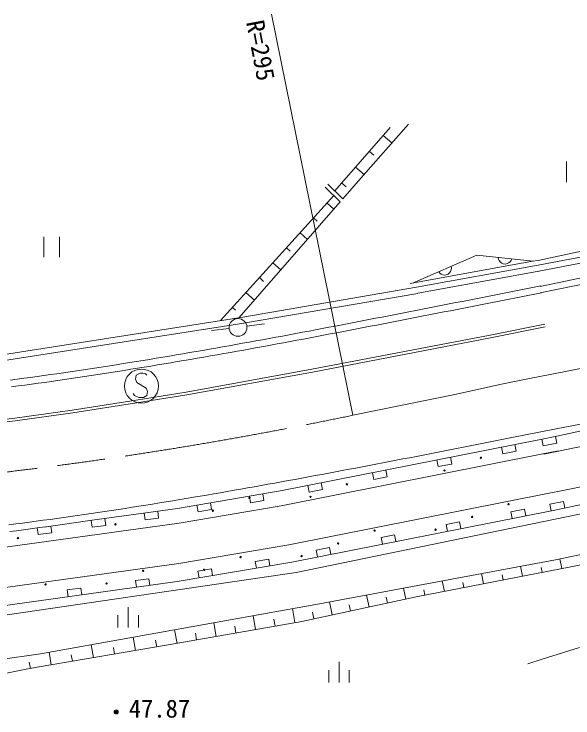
# Model space of a CAD drawing. Units: millimetres, scale not verified. Extents: x 40000 to 680000, y 20000 to 380000.
# Drawn here: x 99882 to 140804, y 256958 to 308543 of the extents above; entities that cross this region are included whole.
import ezdxf
from ezdxf.enums import TextEntityAlignment as Align

# ---------------------------------------------------------------- set-up
doc = ezdxf.new("R2010")
doc.units = ezdxf.units.MM
doc.header["$LTSCALE"] = 1000
doc.linetypes.add('CHAIN', pattern=[18.5, 12, -1.5, 3.5, -1.5])
for name, color, linetype, lineweight in [('M-BGD', 7, 'Continuous', 13), ('M-BGD-EXST', 7, 'Continuous', 13), ('M-BMK', 2, 'CHAIN', 13), ('M-STR-HTXT', 7, 'Continuous', 13)]:
    doc.layers.add(name, color=color, linetype=linetype, lineweight=lineweight)
doc.styles.add('ＭＳ ゴシック', font='')
doc.styles.get('ＭＳ ゴシック').set_extended_font_data('MS Gothic')

msp = doc.modelspace()

# ---------------------------------------------------------------- linework, layer by layer
at = {"layer": 'M-BGD'}
for p, q in [((123378, 295582), (127423, 300224)), ((125283, 296526), (128753, 300481)), ((126917, 299644), (127543, 299099)), ((125906, 298483), (126218, 298212)), ((140339, 297729), (140339, 296229)), ((124895, 297323), (125515, 296782)), ((123884, 296162), (124193, 295893)), ((123959, 295005), (125283, 296526)), ((122671, 295861), (123762, 294779)), ((122869, 296087), (123959, 295005)), ((116218, 287436), (123297, 295240)), ((116376, 286295), (123762, 294779)), ((122801, 294694), (123297, 294244)), ((121810, 293600), (122069, 293366)), ((120820, 292506), (121359, 292018)), ((102061, 292217), (102061, 290717)), ((103201, 290717), (103201, 292217)), ((147028, 292341), (138252, 290493)), ((149159, 292228), (138256, 290140)), ((149239, 291785), (138186, 289678)), ((156714, 291869), (138404, 288102)), ((119829, 291413), (120109, 291159)), ((128877, 288790), (137842, 290432)), ((133773, 290866), (129059, 288824)), ((137882, 290438), (133773, 290866)), ((135331, 290702), (135358, 290579)), ((135358, 290579), (135407, 290473)), ((135407, 290473), (135496, 290363)), ((136203, 290389), (136273, 290482)), ((136273, 290482), (136325, 290597)), ((137842, 290432), (138252, 290493)), ((118838, 290319), (119420, 289792)), ((138256, 290140), (129360, 288518)), ((131892, 289803), (131908, 289919)), ((131908, 289919), (131897, 290045)), ((135496, 290363), (135589, 290293)), ((135589, 290293), (135704, 290240)), ((135704, 290240), (135864, 290224)), ((135864, 290224), (135987, 290251)), ((135987, 290251), (136093, 290300)), ((136093, 290300), (136203, 290389)), ((138404, 288578), (146686, 290352)), ((129437, 288080), (138194, 289683)), ((130979, 289648), (131063, 289554)), ((131063, 289554), (131158, 289486)), ((131158, 289486), (131290, 289434)), ((131290, 289434), (131405, 289418)), ((131405, 289418), (131531, 289429)), ((131531, 289429), (131678, 289493)), ((131678, 289493), (131772, 289577)), ((131772, 289577), (131840, 289672)), ((131840, 289672), (131892, 289803)), ((138195, 289676), (138337, 289697)), ((117847, 289226), (118149, 288952)), ((129360, 288518), (116637, 286336)), ((134187, 287779), (138452, 288619)), ((116856, 288132), (117482, 287566)), ((117838, 286085), (129438, 288075)), ((134284, 287288), (138505, 288120)), ((115000, 286080), (116218, 287436)), ((131736, 287296), (132226, 287393)), ((132226, 287393), (132716, 287489)), ((132716, 287489), (133206, 287586)), ((133206, 287586), (133696, 287682)), ((133696, 287682), (134187, 287779)), ((115865, 287039), (116086, 286839)), ((128800, 286720), (129289, 286816)), ((129289, 286816), (129778, 286912)), ((129778, 286912), (130267, 287008)), ((130267, 287008), (130757, 287104)), ((130757, 287104), (131246, 287200)), ((131246, 287200), (131736, 287296)), ((131832, 286806), (132322, 286902)), ((132322, 286902), (132812, 286998)), ((132812, 286998), (133303, 287095)), ((133303, 287095), (133793, 287192)), ((133793, 287192), (134284, 287288)), ((116637, 286336), (97739, 283379)), ((126357, 286245), (126845, 286339)), ((126845, 286339), (127333, 286434)), ((127333, 286434), (127822, 286529)), ((127822, 286529), (128311, 286625)), ((128311, 286625), (128800, 286720)), ((128896, 286230), (129385, 286325)), ((129385, 286325), (129874, 286421)), ((129874, 286421), (130363, 286517)), ((130363, 286517), (130853, 286613)), ((130853, 286613), (131343, 286709)), ((131343, 286709), (131832, 286806)), ((97798, 282933), (116710, 285892)), ((116710, 285892), (117955, 286108)), ((116924, 285664), (118213, 285834)), ((123916, 285775), (124404, 285868)), ((124404, 285868), (124892, 285962)), ((124892, 285962), (125380, 286056)), ((125380, 286056), (125868, 286150)), ((125868, 286150), (126357, 286245)), ((126452, 285754), (126940, 285849)), ((126940, 285849), (127429, 285944)), ((127429, 285944), (127918, 286039)), ((127918, 286039), (128407, 286134)), ((128407, 286134), (128896, 286230)), ((134734, 285017), (138752, 285813)), ((115634, 285503), (114344, 285349)), ((120992, 285221), (121479, 285312)), ((121479, 285312), (121966, 285404)), ((121966, 285404), (122454, 285496)), ((122454, 285496), (122941, 285589)), ((122941, 285589), (123429, 285682)), ((123429, 285682), (123916, 285775)), ((123522, 285191), (124010, 285284)), ((124010, 285284), (124498, 285377)), ((124498, 285377), (124987, 285471)), ((124987, 285471), (125475, 285565)), ((125475, 285565), (125963, 285659)), ((125963, 285659), (126452, 285754)), ((134773, 284821), (138773, 285614)), ((118071, 284679), (118557, 284769)), ((118557, 284769), (119044, 284858)), ((119044, 284858), (119531, 284948)), ((119531, 284948), (120018, 285039)), ((120018, 285039), (120505, 285129)), ((120505, 285129), (120992, 285221)), ((121084, 284729), (121572, 284821)), ((121572, 284821), (122059, 284913)), ((121688, 282507), (134734, 285017)), ((121725, 282310), (134773, 284821)), ((122059, 284913), (122547, 285005)), ((122547, 285005), (123035, 285098)), ((123035, 285098), (123522, 285191)), ((115153, 284153), (115639, 284240)), ((115639, 284240), (116125, 284327)), ((116125, 284327), (116612, 284414)), ((116612, 284414), (117098, 284502)), ((117098, 284502), (117584, 284591)), ((117584, 284591), (118071, 284679)), ((118161, 284187), (118648, 284277)), ((118648, 284277), (119135, 284366)), ((119135, 284366), (119622, 284457)), ((119622, 284457), (120109, 284547)), ((120109, 284547), (120597, 284638)), ((120597, 284638), (121084, 284729)), ((112238, 283646), (112723, 283729)), ((112723, 283729), (113209, 283813)), ((113209, 283813), (113695, 283897)), ((113695, 283897), (114181, 283982)), ((114181, 283982), (114667, 284068)), ((114667, 284068), (115153, 284153)), ((115240, 283661), (115727, 283748)), ((115727, 283748), (116213, 283835)), ((116213, 283835), (116700, 283922)), ((116700, 283922), (117187, 284010)), ((117187, 284010), (117674, 284099)), ((117674, 284099), (118161, 284187)), ((109325, 283159), (109810, 283238)), ((109810, 283238), (110296, 283319)), ((110296, 283319), (110781, 283399)), ((110781, 283399), (111267, 283481)), ((111267, 283481), (111752, 283563)), ((111752, 283563), (112238, 283646)), ((112322, 283153), (112808, 283236)), ((112808, 283236), (113295, 283320)), ((113295, 283320), (113781, 283405)), ((113781, 283405), (114267, 283490)), ((114267, 283490), (114754, 283575)), ((114754, 283575), (115240, 283661)), ((105930, 282620), (106414, 282695)), ((106414, 282695), (106899, 282770)), ((106899, 282770), (107384, 282847)), ((107384, 282847), (107869, 282924)), ((107869, 282924), (108355, 283001)), ((108355, 283001), (108840, 283080)), ((108840, 283080), (109325, 283159)), ((109406, 282665), (109892, 282745)), ((109892, 282745), (110378, 282825)), ((110378, 282825), (110864, 282906)), ((110864, 282906), (111350, 282988)), ((111350, 282988), (111836, 283070)), ((111836, 283070), (112322, 283153)), ((102537, 282117), (103021, 282186)), ((103021, 282186), (103506, 282257)), ((103506, 282257), (103990, 282328)), ((103990, 282328), (104475, 282400)), ((104475, 282400), (104960, 282472)), ((104960, 282472), (105445, 282546)), ((105445, 282546), (105930, 282620)), ((106005, 282126), (106491, 282201)), ((106491, 282201), (106977, 282276)), ((106977, 282276), (107462, 282353)), ((107462, 282353), (107948, 282430)), ((107948, 282430), (108434, 282508)), ((108434, 282508), (108920, 282586)), ((108920, 282586), (109406, 282665)), ((112492, 280842), (121688, 282507)), ((112526, 280644), (121725, 282310)), ((99630, 281717), (100115, 281782)), ((100115, 281782), (100599, 281847)), ((100599, 281847), (101083, 281913)), ((101083, 281913), (101568, 281980)), ((101568, 281980), (102052, 282048)), ((102052, 282048), (102537, 282117)), ((102607, 281622), (103093, 281691)), ((103093, 281691), (103578, 281762)), ((103578, 281762), (104063, 281833)), ((104063, 281833), (104549, 281905)), ((104549, 281905), (105034, 281978)), ((105034, 281978), (105520, 282051)), ((105520, 282051), (106005, 282126)), ((99696, 281221), (100181, 281286)), ((100181, 281286), (100666, 281351)), ((100666, 281351), (101151, 281418)), ((101151, 281418), (101637, 281485)), ((101637, 281485), (102122, 281553)), ((102122, 281553), (102607, 281622)), ((108820, 280244), (112492, 280842)), ((108852, 280046), (112526, 280644)), ((104147, 279506), (108820, 280244)), ((138678, 276283), (159279, 280598)), ((104176, 279309), (108852, 280046)), ((148877, 279950), (139571, 278138)), ((99926, 278937), (104147, 279506)), ((99952, 278739), (104176, 279309)), ((95609, 278418), (99926, 278937)), ((95636, 278220), (99952, 278739)), ((136217, 277477), (139571, 278138)), ((139629, 277601), (143190, 278394)), ((139629, 277601), (138429, 277366)), ((139616, 277089), (139520, 277580)), ((159789, 277588), (140054, 273622)), ((138429, 277366), (119523, 273621)), ((133762, 276994), (134253, 277090)), ((134253, 277090), (134744, 277187)), ((134744, 277187), (135235, 277284)), ((135235, 277284), (135726, 277380)), ((135726, 277380), (136217, 277477)), ((138538, 277387), (138635, 276897)), ((138635, 276897), (139616, 277089)), ((130814, 276415), (131306, 276511)), ((131306, 276511), (131797, 276608)), ((131797, 276608), (132289, 276704)), ((132289, 276704), (132780, 276801)), ((132780, 276801), (133271, 276897)), ((133271, 276897), (133762, 276994)), ((135576, 276801), (135673, 276310)), ((135673, 276310), (136654, 276505)), ((136654, 276505), (136557, 276995)), ((139743, 276528), (138600, 276303)), ((119447, 272509), (138600, 276303)), ((128353, 275936), (128846, 276032)), ((128846, 276032), (129338, 276127)), ((129338, 276127), (129830, 276223)), ((129830, 276223), (130322, 276319)), ((130322, 276319), (130814, 276415)), ((131927, 275568), (131830, 276059)), ((125396, 275368), (125889, 275462)), ((125889, 275462), (126382, 275556)), ((126382, 275556), (126875, 275651)), ((126875, 275651), (127368, 275746)), ((127368, 275746), (127861, 275841)), ((127861, 275841), (128353, 275936)), ((130849, 275864), (130946, 275374)), ((130946, 275374), (131927, 275568)), ((122928, 274901), (123422, 274993)), ((123422, 274993), (123915, 275087)), ((123915, 275087), (124409, 275180)), ((124409, 275180), (124903, 275274)), ((124903, 275274), (125396, 275368)), ((127201, 274632), (127103, 275122)), ((119960, 274351), (120455, 274441)), ((120455, 274441), (120950, 274533)), ((120950, 274533), (121445, 274624)), ((121445, 274624), (121939, 274716)), ((121939, 274716), (122433, 274808)), ((122433, 274808), (122928, 274901)), ((126122, 274928), (126220, 274438)), ((126220, 274438), (127201, 274632)), ((140191, 272337), (151196, 274700)), ((117482, 273903), (117978, 273992)), ((117978, 273992), (118474, 274081)), ((118474, 274081), (118970, 274170)), ((118970, 274170), (119465, 274260)), ((119465, 274260), (119960, 274351)), ((120548, 267613), (151348, 273965)), ((121396, 273992), (121493, 273501)), ((122474, 273695), (122377, 274186)), ((119523, 273621), (111840, 272306)), ((114503, 273381), (115000, 273467)), ((115000, 273467), (115497, 273553)), ((115497, 273553), (115994, 273640)), ((115994, 273640), (116490, 273727)), ((116490, 273727), (116986, 273815)), ((116986, 273815), (117482, 273903)), ((139069, 273427), (119991, 269647)), ((121493, 273501), (122474, 273695)), ((139069, 273427), (140054, 273622)), ((111517, 272878), (112015, 272960)), ((112015, 272960), (112513, 273043)), ((112513, 273043), (113011, 273127)), ((113011, 273127), (113509, 273211)), ((113509, 273211), (114006, 273296)), ((114006, 273296), (114503, 273381)), ((117109, 273207), (117194, 272715)), ((117194, 272715), (118179, 272883)), ((118179, 272883), (118095, 273376)), ((108024, 272319), (108524, 272397)), ((108524, 272397), (109023, 272475)), ((109023, 272475), (109522, 272555)), ((109522, 272555), (110021, 272634)), ((110021, 272634), (110520, 272715)), ((110520, 272715), (111019, 272796)), ((111019, 272796), (111517, 272878)), ((111963, 271228), (119447, 272509)), ((113268, 272550), (113352, 272057)), ((114338, 272226), (114254, 272719)), ((140105, 272830), (139124, 272636)), ((139124, 272636), (139221, 272145)), ((140202, 272340), (140105, 272830)), ((104521, 271794), (105022, 271867)), ((105022, 271867), (105523, 271940)), ((105523, 271940), (106024, 272014)), ((105596, 271446), (111840, 272306)), ((106024, 272014), (106524, 272090)), ((106524, 272090), (107024, 272165)), ((107024, 272165), (107524, 272242)), ((107524, 272242), (108024, 272319)), ((109407, 271967), (109476, 271472)), ((110467, 271610), (110398, 272105)), ((113352, 272057), (114338, 272226)), ((139233, 272148), (120213, 268380)), ((137248, 272264), (136268, 272070)), ((136268, 272070), (136365, 271579)), ((137346, 271774), (137248, 272264)), ((139233, 272148), (140191, 272337)), ((101007, 271308), (101510, 271375)), ((101510, 271375), (102012, 271442)), ((102012, 271442), (102514, 271511)), ((102514, 271511), (103016, 271581)), ((103016, 271581), (103518, 271651)), ((103518, 271651), (104020, 271722)), ((104020, 271722), (104521, 271794)), ((104592, 271299), (105094, 271372)), ((105094, 271372), (105596, 271446)), ((105532, 271428), (105601, 270933)), ((106592, 271070), (106523, 271566)), ((109476, 271472), (110467, 271610)), ((111963, 271228), (96643, 269109)), ((99498, 271112), (100001, 271176)), ((100001, 271176), (100504, 271242)), ((100504, 271242), (101007, 271308)), ((101073, 270812), (101576, 270879)), ((101576, 270879), (102583, 271016)), ((101582, 270887), (101650, 270391)), ((102080, 270947), (102583, 271016)), ((102640, 270526), (102573, 271021)), ((102583, 271016), (103085, 271085)), ((103085, 271085), (103588, 271156)), ((103588, 271156), (104090, 271227)), ((104090, 271227), (104592, 271299)), ((105601, 270933), (106592, 271070)), ((132493, 271322), (131513, 271128)), ((131513, 271128), (131610, 270637)), ((132591, 270832), (132493, 271322)), ((151466, 271076), (140572, 268771)), ((99561, 270616), (100065, 270681)), ((100065, 270681), (100569, 270746)), ((100569, 270746), (101073, 270812)), ((101650, 270391), (102640, 270526)), ((127738, 270380), (126758, 270186)), ((127836, 269890), (127738, 270380)), ((126758, 270186), (126855, 269695)), ((119991, 269647), (111938, 268269)), ((122983, 269438), (122002, 269244)), ((123081, 268948), (122983, 269438)), ((122002, 269244), (122100, 268753)), ((140572, 268771), (139523, 268549)), ((111938, 268269), (97190, 266229)), ((120213, 268380), (111829, 266945)), ((118525, 268598), (117540, 268429)), ((117540, 268429), (117624, 267936)), ((118610, 268105), (118525, 268598)), ((139523, 268549), (122250, 265323)), ((139982, 267909), (139844, 268617)), ((140650, 268041), (143372, 268574)), ((114334, 267881), (113348, 267712)), ((114418, 267388), (114334, 267881)), ((129324, 265827), (140650, 268041)), ((137119, 267349), (136976, 268079)), ((138551, 267629), (138480, 267988)), ((120548, 267613), (97157, 264202)), ((113348, 267712), (113432, 267219)), ((134256, 266789), (134108, 267543)), ((135687, 267069), (135615, 267440)), ((111829, 266945), (96847, 264872)), ((109759, 267163), (108769, 267026)), ((108769, 267026), (108837, 266531)), ((109828, 266668), (109759, 267163)), ((131392, 266229), (131241, 267006)), ((132824, 266509), (132749, 266892)), ((104765, 266472), (103774, 266335)), ((103774, 266335), (103843, 265840)), ((104834, 265977), (104765, 266472)), ((128571, 265664), (128397, 266474)), ((129961, 265950), (129884, 266344)), ((120950, 264021), (129324, 265827)), ((125876, 265083), (125686, 265967)), ((127224, 265374), (127132, 265797)), ((122250, 265323), (101826, 261661)), ((123181, 264502), (122975, 265460)), ((124529, 264793), (124429, 265253)), ((108236, 265086), (108236, 263586)), ((120441, 263940), (120260, 264966)), ((121834, 264211), (121726, 264711)), ((107486, 264486), (107486, 263586)), ((108986, 264486), (108986, 263586)), ((117566, 263433), (117387, 264451)), ((119003, 263686), (118913, 264198)), ((111161, 262306), (120950, 264021)), ((114690, 262927), (114513, 263936)), ((116128, 263180), (116039, 263687)), ((111814, 262421), (111639, 263420)), ((113252, 262674), (113164, 263176)), ((108780, 261900), (108614, 262878)), ((110324, 262163), (110239, 262659)), ((101716, 260697), (111161, 262306)), ((105693, 261374), (105531, 262325)), ((107237, 261637), (107155, 262119)), ((141283, 262119), (138552, 261267)), ((101826, 261661), (82417, 258833)), ((102606, 260848), (102449, 261773)), ((104150, 261111), (104070, 261580)), ((101080, 260575), (100991, 261051)), ((123680, 261066), (123680, 259566)), ((138552, 261267), (137501, 260930)), ((98571, 260102), (100887, 260561)), ((101716, 260697), (100887, 260561)), ((122930, 260466), (122930, 259566)), ((124430, 260466), (124430, 259566))]:
    msp.add_line(p, q, dxfattribs=at)
for centre, radius in [((116280, 285580), 650), ((134067, 276026), 50), ((131397, 275091), 50), ((124256, 274088), 50), ((117115, 273084), 50), ((121587, 273153), 50), ((136088, 272626), 50), ((114446, 272149), 50), ((133419, 271691), 50), ((107305, 271146), 50), ((126278, 270687), 50), ((130750, 270755), 50), ((100164, 270143), 50), ((123609, 269752), 50), ((116468, 268749), 50), ((120939, 268817), 50), ((109327, 267746), 50), ((113798, 267814), 50), ((102186, 266742), 50), ((106657, 266810), 50), ((107361, 257399), 150), ((107361, 257399), 90), ((107361, 257399), 30)]:
    msp.add_circle(centre, radius, dxfattribs=at)
at = {"layer": 'M-BGD-EXST'}
for p, q in [((109111, 282230), (108811, 282080)), ((109311, 282230), (109111, 282230)), ((109511, 282180), (109311, 282230)), ((109611, 282080), (109511, 282180)), ((108811, 282080), (108761, 281780)), ((108761, 281780), (108861, 281530)), ((108861, 281530), (109561, 281130)), ((108711, 280580), (108611, 280730)), ((109561, 281130), (109661, 280880)), ((109661, 280880), (109611, 280580)), ((109011, 280430), (108711, 280580)), ((109361, 280430), (109011, 280430)), ((109611, 280580), (109361, 280430))]:
    msp.add_line(p, q, dxfattribs=at)
msp.add_circle((109211, 281280), 1250, dxfattribs=at)
at = {"layer": 'M-BMK'}
for p, q in [((139146, 282123), (263163, 307230)), ((135448, 281401), (137021, 281711)), ((137740, 281847), (137021, 281711)), ((139146, 282123), (137740, 281847)), ((132289, 280696), (135448, 281401)), ((124693, 279142), (132289, 280696))]:
    msp.add_line(p, q, dxfattribs=at)
msp.add_arc((64436, 567017), 294114, 271.31111, 281.82222, dxfattribs=at)
at = {"layer": 'M-STR-HTXT'}
msp.add_line((118729, 308543), (124690, 279155), dxfattribs=at)

# ---------------------------------------------------------------- texts
at = {"layer": 'M-BGD', "style": 'ＭＳ ゴシック'}
msp.add_text('47.87', height=1320, dxfattribs=at).set_placement((108283, 256584), align=Align.BOTTOM_LEFT)
at = {"layer": 'M-STR-HTXT', "style": 'ＭＳ ゴシック'}
msp.add_text('R=295', height=1320, rotation=280.8, dxfattribs=at).set_placement((116479, 307886), align=Align.BOTTOM_LEFT)

doc.saveas('drawing.dxf')
